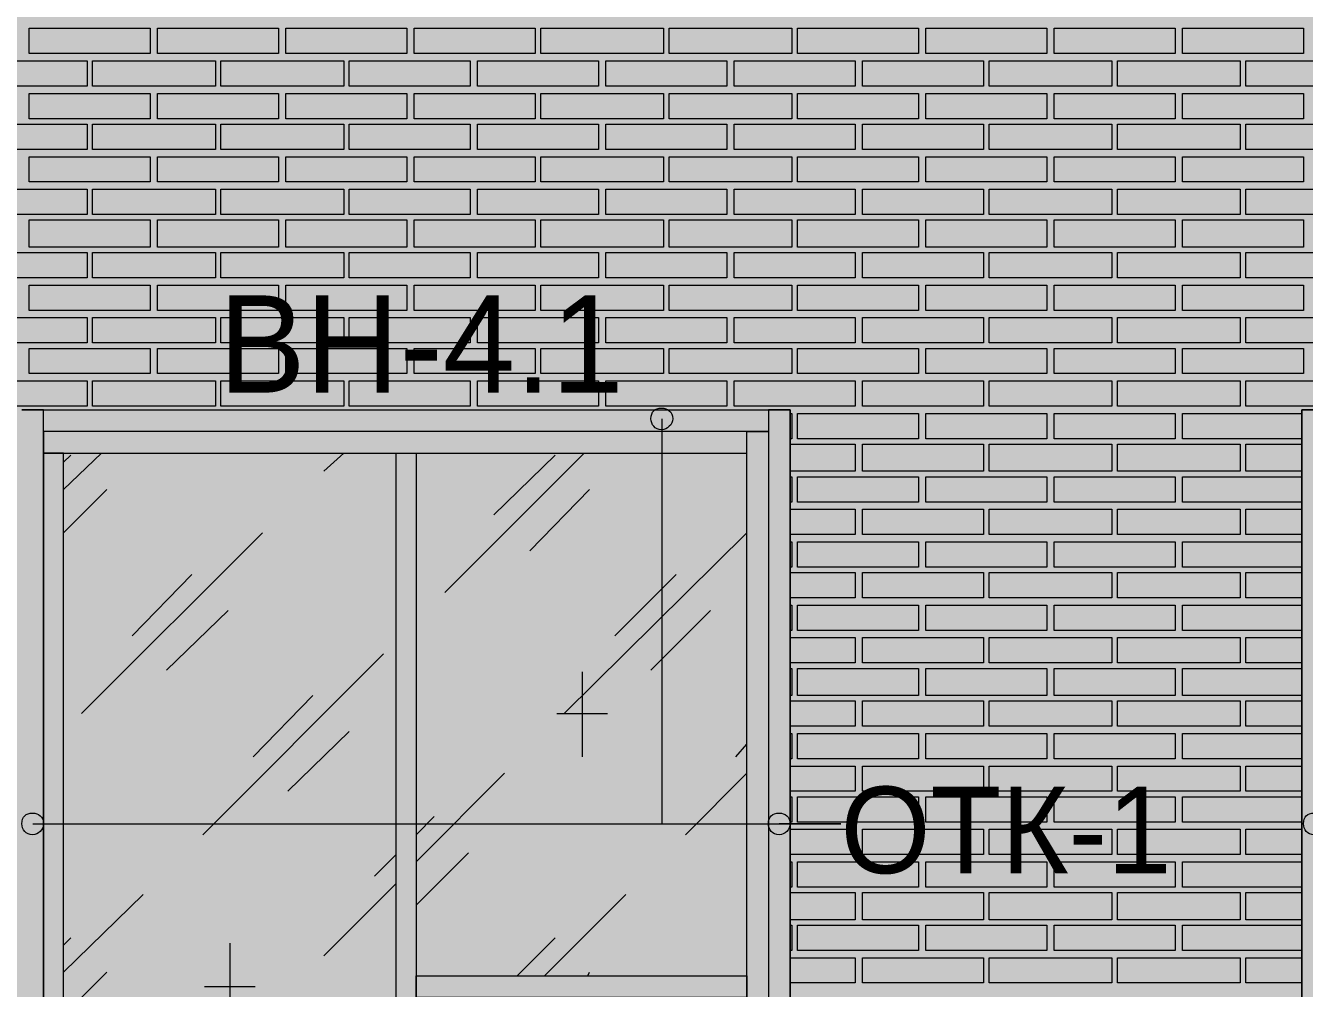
# Model space of a CAD drawing. Header units: millimetres. Extents: x -28928 to 100580, y -22867 to 36490.
# Drawn here: x -1178 to 1815, y 22436 to 24689 of the extents above; entities that cross this region are included whole.
import ezdxf

# ---------------------------------------------------------------- set-up
doc = ezdxf.new("R2010")
doc.units = ezdxf.units.MM
doc.layers.add('PDF _Геометрия', color=7, linetype='Continuous', true_color=0x8f8e8d)
doc.layers.add('PDF _Сплошная заливка', color=7, linetype='Continuous', true_color=0xffffff)
doc.layers.add('PDF _Текст', color=7, linetype='Continuous')

msp = doc.modelspace()

# ---------------------------------------------------------------- hatches: boundary and pattern name
at = {"layer": 'PDF _Сплошная заливка', "true_color": 0xdcd6cf, "transparency": 33554559}
msp.add_hatch(color=254, dxfattribs=at).paths.add_polyline_path([(-18676.63686926917, 16343.3513880535), (-18676.63686926917, 19592.5821572843), (-17276.25225388454, 19592.5821572843), (-17276.25225388454, 16343.3513880535), (19112.59389996202, 16343.3513880535), (19112.59389996202, 30089.12061882288), (-21853.9445615769, 30089.12061882288), (-21853.9445615769, 16343.3513880535), (-21375.86763849998, 16343.3513880535), (-21375.86763849998, 19592.5821572843), (-19277.40610003841, 19592.5821572843), (-19277.40610003841, 16343.3513880535)])

# ---------------------------------------------------------------- linework, layer by layer
at = {"layer": 'PDF _Геометрия', "lineweight": 9}
for points in [[(-886.2522538843659, 24682.19754189974), (-886.2522538843659, 24622.96677266898), (-1169.713792345901, 24622.96677266898), (-1169.713792345901, 24682.19754189974)], [(-585.8676384997416, 24682.19754189974), (-585.8676384997416, 24622.96677266898), (-869.3291769612952, 24622.96677266898), (-869.3291769612952, 24682.19754189974)], [(-285.4830231151354, 24682.19754189974), (-285.4830231151354, 24622.96677266898), (-568.9445615766708, 24622.96677266898), (-568.9445615766708, 24682.19754189974)], [(14.90159226949254, 24682.19754189974), (14.90159226949254, 24622.96677266898), (-268.5599461920428, 24622.96677266898), (-268.5599461920428, 24682.19754189974)], [(315.2862076541169, 24682.19754189974), (315.2862076541169, 24622.96677266898), (27.59389996179743, 24622.96677266898), (27.59389996179743, 24682.19754189974)], [(615.670823038723, 24682.19754189974), (615.670823038723, 24622.96677266898), (327.9785153464254, 24622.96677266898), (327.9785153464254, 24682.19754189974)], [(911.8246691925851, 24682.19754189974), (911.8246691925851, 24622.96677266898), (628.3631307310316, 24622.96677266898), (628.3631307310316, 24682.19754189974)], [(1212.209284577191, 24682.19754189974), (1212.209284577191, 24622.96677266898), (928.7477461156559, 24622.96677266898), (928.7477461156559, 24682.19754189974)], [(1512.593899961816, 24682.19754189974), (1512.593899961816, 24622.96677266898), (1229.13236150028, 24622.96677266898), (1229.13236150028, 24682.19754189974)], [(1812.97851534644, 24682.19754189974), (1812.97851534644, 24622.96677266898), (1529.516976884886, 24622.96677266898), (1529.516976884886, 24682.19754189974)], [(-1034.329176961295, 24546.81292651514), (-1178.175330807444, 24546.81292651514), (-1317.790715422831, 24546.81292651514), (-1317.790715422831, 24606.0436957459), (-1178.175330807444, 24606.0436957459), (-1034.329176961295, 24606.0436957459)], [(-733.9445615766708, 24546.81292651514), (-877.7907154228196, 24546.81292651514), (-1021.636869268987, 24546.81292651514), (-1021.636869268987, 24606.0436957459), (-877.7907154228196, 24606.0436957459), (-733.9445615766708, 24606.0436957459)], [(-433.5599461920465, 24546.81292651514), (-577.4061000382135, 24546.81292651514), (-721.2522538843623, 24546.81292651514), (-721.2522538843623, 24606.0436957459), (-577.4061000382135, 24606.0436957459), (-433.5599461920465, 24606.0436957459)], [(-137.4061000382026, 24546.81292651514), (-277.0214846535891, 24546.81292651514), (-420.867638499738, 24546.81292651514), (-420.867638499738, 24606.0436957459), (-277.0214846535891, 24606.0436957459), (-137.4061000382026, 24606.0436957459)], [(162.9785153464218, 24546.81292651514), (23.3631307310352, 24546.81292651514), (-120.4830231151318, 24546.81292651514), (-120.4830231151318, 24606.0436957459), (23.3631307310352, 24606.0436957459), (162.9785153464218, 24606.0436957459)], [(463.3631307310279, 24546.81292651514), (323.7477461156413, 24546.81292651514), (179.9015922694925, 24546.81292651514), (179.9015922694925, 24606.0436957459), (323.7477461156413, 24606.0436957459), (463.3631307310279, 24606.0436957459)], [(763.7477461156523, 24546.81292651514), (619.9015922695035, 24546.81292651514), (480.2862076541169, 24546.81292651514), (480.2862076541169, 24606.0436957459), (619.9015922695035, 24606.0436957459), (763.7477461156523, 24606.0436957459)], [(1064.13236150028, 24546.81292651514), (920.2862076541096, 24546.81292651514), (780.670823038723, 24546.81292651514), (780.670823038723, 24606.0436957459), (920.2862076541096, 24606.0436957459), (1064.13236150028, 24606.0436957459)], [(1364.516976884886, 24546.81292651514), (1220.670823038734, 24546.81292651514), (1076.824669192585, 24546.81292651514), (1076.824669192585, 24606.0436957459), (1220.670823038734, 24606.0436957459), (1364.516976884886, 24606.0436957459)], [(1664.901592269511, 24546.81292651514), (1521.055438423362, 24546.81292651514), (1377.209284577191, 24546.81292651514), (1377.209284577191, 24606.0436957459), (1521.055438423362, 24606.0436957459), (1664.901592269511, 24606.0436957459)], [(1961.055438423355, 24546.81292651514), (1821.440053807968, 24546.81292651514), (1677.593899961819, 24546.81292651514), (1677.593899961819, 24606.0436957459), (1821.440053807968, 24606.0436957459), (1961.055438423355, 24606.0436957459)], [(-886.2522538843659, 24529.88984959205), (-886.2522538843659, 24470.65908036129), (-1169.713792345901, 24470.65908036129), (-1169.713792345901, 24529.88984959205)], [(-585.8676384997416, 24529.88984959205), (-585.8676384997416, 24470.65908036129), (-869.3291769612952, 24470.65908036129), (-869.3291769612952, 24529.88984959205)], [(-285.4830231151354, 24529.88984959205), (-285.4830231151354, 24470.65908036129), (-568.9445615766708, 24470.65908036129), (-568.9445615766708, 24529.88984959205)], [(14.90159226949254, 24529.88984959205), (14.90159226949254, 24470.65908036129), (-268.5599461920428, 24470.65908036129), (-268.5599461920428, 24529.88984959205)], [(315.2862076541169, 24529.88984959205), (315.2862076541169, 24470.65908036129), (27.59389996179743, 24470.65908036129), (27.59389996179743, 24529.88984959205)], [(615.670823038723, 24529.88984959205), (615.670823038723, 24470.65908036129), (327.9785153464254, 24470.65908036129), (327.9785153464254, 24529.88984959205)], [(911.8246691925851, 24529.88984959205), (911.8246691925851, 24470.65908036129), (628.3631307310316, 24470.65908036129), (628.3631307310316, 24529.88984959205)], [(1212.209284577191, 24529.88984959205), (1212.209284577191, 24470.65908036129), (928.7477461156559, 24470.65908036129), (928.7477461156559, 24529.88984959205)], [(1512.593899961816, 24529.88984959205), (1512.593899961816, 24470.65908036129), (1229.13236150028, 24470.65908036129), (1229.13236150028, 24529.88984959205)], [(1812.97851534644, 24529.88984959205), (1812.97851534644, 24470.65908036129), (1529.516976884886, 24470.65908036129), (1529.516976884886, 24529.88984959205)], [(-1034.329176961295, 24398.73600343821), (-1178.175330807444, 24398.73600343821), (-1317.790715422831, 24398.73600343821), (-1317.790715422831, 24457.96677266898), (-1178.175330807444, 24457.96677266898), (-1034.329176961295, 24457.96677266898)], [(-733.9445615766708, 24398.73600343821), (-877.7907154228196, 24398.73600343821), (-1021.636869268987, 24398.73600343821), (-1021.636869268987, 24457.96677266898), (-877.7907154228196, 24457.96677266898), (-733.9445615766708, 24457.96677266898)], [(-433.5599461920465, 24398.73600343821), (-577.4061000382135, 24398.73600343821), (-721.2522538843623, 24398.73600343821), (-721.2522538843623, 24457.96677266898), (-577.4061000382135, 24457.96677266898), (-433.5599461920465, 24457.96677266898)], [(-137.4061000382026, 24398.73600343821), (-277.0214846535891, 24398.73600343821), (-420.867638499738, 24398.73600343821), (-420.867638499738, 24457.96677266898), (-277.0214846535891, 24457.96677266898), (-137.4061000382026, 24457.96677266898)], [(162.9785153464218, 24398.73600343821), (23.3631307310352, 24398.73600343821), (-120.4830231151318, 24398.73600343821), (-120.4830231151318, 24457.96677266898), (23.3631307310352, 24457.96677266898), (162.9785153464218, 24457.96677266898)], [(463.3631307310279, 24398.73600343821), (323.7477461156413, 24398.73600343821), (179.9015922694925, 24398.73600343821), (179.9015922694925, 24457.96677266898), (323.7477461156413, 24457.96677266898), (463.3631307310279, 24457.96677266898)], [(763.7477461156523, 24398.73600343821), (619.9015922695035, 24398.73600343821), (480.2862076541169, 24398.73600343821), (480.2862076541169, 24457.96677266898), (619.9015922695035, 24457.96677266898), (763.7477461156523, 24457.96677266898)], [(1064.13236150028, 24398.73600343821), (920.2862076541096, 24398.73600343821), (780.670823038723, 24398.73600343821), (780.670823038723, 24457.96677266898), (920.2862076541096, 24457.96677266898), (1064.13236150028, 24457.96677266898)], [(1364.516976884886, 24398.73600343821), (1220.670823038734, 24398.73600343821), (1076.824669192585, 24398.73600343821), (1076.824669192585, 24457.96677266898), (1220.670823038734, 24457.96677266898), (1364.516976884886, 24457.96677266898)], [(1664.901592269511, 24398.73600343821), (1521.055438423362, 24398.73600343821), (1377.209284577191, 24398.73600343821), (1377.209284577191, 24457.96677266898), (1521.055438423362, 24457.96677266898), (1664.901592269511, 24457.96677266898)], [(1961.055438423355, 24398.73600343821), (1821.440053807968, 24398.73600343821), (1677.593899961819, 24398.73600343821), (1677.593899961819, 24457.96677266898), (1821.440053807968, 24457.96677266898), (1961.055438423355, 24457.96677266898)], [(-886.2522538843659, 24381.81292651513), (-886.2522538843659, 24322.58215728436), (-1169.713792345901, 24322.58215728436), (-1169.713792345901, 24381.81292651513)], [(-585.8676384997416, 24381.81292651513), (-585.8676384997416, 24322.58215728436), (-869.3291769612952, 24322.58215728436), (-869.3291769612952, 24381.81292651513)], [(-285.4830231151354, 24381.81292651513), (-285.4830231151354, 24322.58215728436), (-568.9445615766708, 24322.58215728436), (-568.9445615766708, 24381.81292651513)], [(14.90159226949254, 24381.81292651513), (14.90159226949254, 24322.58215728436), (-268.5599461920428, 24322.58215728436), (-268.5599461920428, 24381.81292651513)], [(315.2862076541169, 24381.81292651513), (315.2862076541169, 24322.58215728436), (27.59389996179743, 24322.58215728436), (27.59389996179743, 24381.81292651513)], [(615.670823038723, 24381.81292651513), (615.670823038723, 24322.58215728436), (327.9785153464254, 24322.58215728436), (327.9785153464254, 24381.81292651513)], [(911.8246691925851, 24381.81292651513), (911.8246691925851, 24322.58215728436), (628.3631307310316, 24322.58215728436), (628.3631307310316, 24381.81292651513)], [(1212.209284577191, 24381.81292651513), (1212.209284577191, 24322.58215728436), (928.7477461156559, 24322.58215728436), (928.7477461156559, 24381.81292651513)], [(1512.593899961816, 24381.81292651513), (1512.593899961816, 24322.58215728436), (1229.13236150028, 24322.58215728436), (1229.13236150028, 24381.81292651513)], [(1812.97851534644, 24381.81292651513), (1812.97851534644, 24322.58215728436), (1529.516976884886, 24322.58215728436), (1529.516976884886, 24381.81292651513)], [(-1034.329176961295, 24246.42831113052), (-1178.175330807444, 24246.42831113052), (-1317.790715422831, 24246.42831113052), (-1317.790715422831, 24305.65908036129), (-1178.175330807444, 24305.65908036129), (-1034.329176961295, 24305.65908036129)], [(-733.9445615766708, 24246.42831113052), (-877.7907154228196, 24246.42831113052), (-1021.636869268987, 24246.42831113052), (-1021.636869268987, 24305.65908036129), (-877.7907154228196, 24305.65908036129), (-733.9445615766708, 24305.65908036129)], [(-433.5599461920465, 24246.42831113052), (-577.4061000382135, 24246.42831113052), (-721.2522538843623, 24246.42831113052), (-721.2522538843623, 24305.65908036129), (-577.4061000382135, 24305.65908036129), (-433.5599461920465, 24305.65908036129)], [(-137.4061000382026, 24246.42831113052), (-277.0214846535891, 24246.42831113052), (-420.867638499738, 24246.42831113052), (-420.867638499738, 24305.65908036129), (-277.0214846535891, 24305.65908036129), (-137.4061000382026, 24305.65908036129)], [(162.9785153464218, 24246.42831113052), (23.3631307310352, 24246.42831113052), (-120.4830231151318, 24246.42831113052), (-120.4830231151318, 24305.65908036129), (23.3631307310352, 24305.65908036129), (162.9785153464218, 24305.65908036129)], [(463.3631307310279, 24246.42831113052), (323.7477461156413, 24246.42831113052), (179.9015922694925, 24246.42831113052), (179.9015922694925, 24305.65908036129), (323.7477461156413, 24305.65908036129), (463.3631307310279, 24305.65908036129)], [(763.7477461156523, 24246.42831113052), (619.9015922695035, 24246.42831113052), (480.2862076541169, 24246.42831113052), (480.2862076541169, 24305.65908036129), (619.9015922695035, 24305.65908036129), (763.7477461156523, 24305.65908036129)], [(1064.13236150028, 24246.42831113052), (920.2862076541096, 24246.42831113052), (780.670823038723, 24246.42831113052), (780.670823038723, 24305.65908036129), (920.2862076541096, 24305.65908036129), (1064.13236150028, 24305.65908036129)], [(1364.516976884886, 24246.42831113052), (1220.670823038734, 24246.42831113052), (1076.824669192585, 24246.42831113052), (1076.824669192585, 24305.65908036129), (1220.670823038734, 24305.65908036129), (1364.516976884886, 24305.65908036129)], [(1664.901592269511, 24246.42831113052), (1521.055438423362, 24246.42831113052), (1377.209284577191, 24246.42831113052), (1377.209284577191, 24305.65908036129), (1521.055438423362, 24305.65908036129), (1664.901592269511, 24305.65908036129)], [(1961.055438423355, 24246.42831113052), (1821.440053807968, 24246.42831113052), (1677.593899961819, 24246.42831113052), (1677.593899961819, 24305.65908036129), (1821.440053807968, 24305.65908036129), (1961.055438423355, 24305.65908036129)], [(-886.2522538843659, 24233.7360034382), (-886.2522538843659, 24170.27446497666), (-1169.713792345901, 24170.27446497666), (-1169.713792345901, 24233.7360034382)], [(-585.8676384997416, 24233.7360034382), (-585.8676384997416, 24170.27446497666), (-869.3291769612952, 24170.27446497666), (-869.3291769612952, 24233.7360034382)], [(-285.4830231151354, 24233.7360034382), (-285.4830231151354, 24170.27446497666), (-568.9445615766708, 24170.27446497666), (-568.9445615766708, 24233.7360034382)], [(14.90159226949254, 24233.7360034382), (14.90159226949254, 24170.27446497666), (-268.5599461920428, 24170.27446497666), (-268.5599461920428, 24233.7360034382)], [(315.2862076541169, 24233.7360034382), (315.2862076541169, 24170.27446497666), (27.59389996179743, 24170.27446497666), (27.59389996179743, 24233.7360034382)], [(615.670823038723, 24233.7360034382), (615.670823038723, 24170.27446497666), (327.9785153464254, 24170.27446497666), (327.9785153464254, 24233.7360034382)], [(911.8246691925851, 24233.7360034382), (911.8246691925851, 24170.27446497666), (628.3631307310316, 24170.27446497666), (628.3631307310316, 24233.7360034382)], [(1212.209284577191, 24233.7360034382), (1212.209284577191, 24170.27446497666), (928.7477461156559, 24170.27446497666), (928.7477461156559, 24233.7360034382)], [(1512.593899961816, 24233.7360034382), (1512.593899961816, 24170.27446497666), (1229.13236150028, 24170.27446497666), (1229.13236150028, 24233.7360034382)], [(1812.97851534644, 24233.7360034382), (1812.97851534644, 24170.27446497666), (1529.516976884886, 24170.27446497666), (1529.516976884886, 24233.7360034382)], [(-1034.329176961295, 24098.35138805358), (-1178.175330807444, 24098.35138805358), (-1317.790715422831, 24098.35138805358), (-1317.790715422831, 24157.58215728436), (-1178.175330807444, 24157.58215728436), (-1034.329176961295, 24157.58215728436)], [(-733.9445615766708, 24098.35138805358), (-877.7907154228196, 24098.35138805358), (-1021.636869268987, 24098.35138805358), (-1021.636869268987, 24157.58215728436), (-877.7907154228196, 24157.58215728436), (-733.9445615766708, 24157.58215728436)], [(-433.5599461920465, 24098.35138805358), (-577.4061000382135, 24098.35138805358), (-721.2522538843623, 24098.35138805358), (-721.2522538843623, 24157.58215728436), (-577.4061000382135, 24157.58215728436), (-433.5599461920465, 24157.58215728436)], [(-137.4061000382026, 24098.35138805358), (-277.0214846535891, 24098.35138805358), (-420.867638499738, 24098.35138805358), (-420.867638499738, 24157.58215728436), (-277.0214846535891, 24157.58215728436), (-137.4061000382026, 24157.58215728436)], [(162.9785153464218, 24098.35138805358), (23.3631307310352, 24098.35138805358), (-120.4830231151318, 24098.35138805358), (-120.4830231151318, 24157.58215728436), (23.3631307310352, 24157.58215728436), (162.9785153464218, 24157.58215728436)], [(463.3631307310279, 24098.35138805358), (323.7477461156413, 24098.35138805358), (179.9015922694925, 24098.35138805358), (179.9015922694925, 24157.58215728436), (323.7477461156413, 24157.58215728436), (463.3631307310279, 24157.58215728436)], [(763.7477461156523, 24098.35138805358), (619.9015922695035, 24098.35138805358), (480.2862076541169, 24098.35138805358), (480.2862076541169, 24157.58215728436), (619.9015922695035, 24157.58215728436), (763.7477461156523, 24157.58215728436)], [(1064.13236150028, 24098.35138805358), (920.2862076541096, 24098.35138805358), (780.670823038723, 24098.35138805358), (780.670823038723, 24157.58215728436), (920.2862076541096, 24157.58215728436), (1064.13236150028, 24157.58215728436)], [(1364.516976884886, 24098.35138805358), (1220.670823038734, 24098.35138805358), (1076.824669192585, 24098.35138805358), (1076.824669192585, 24157.58215728436), (1220.670823038734, 24157.58215728436), (1364.516976884886, 24157.58215728436)], [(1664.901592269511, 24098.35138805358), (1521.055438423362, 24098.35138805358), (1377.209284577191, 24098.35138805358), (1377.209284577191, 24157.58215728436), (1521.055438423362, 24157.58215728436), (1664.901592269511, 24157.58215728436)], [(1961.055438423355, 24098.35138805358), (1821.440053807968, 24098.35138805358), (1677.593899961819, 24098.35138805358), (1677.593899961819, 24157.58215728436), (1821.440053807968, 24157.58215728436), (1961.055438423355, 24157.58215728436)], [(-886.2522538843659, 24081.42831113051), (-886.2522538843659, 24022.19754189974), (-1169.713792345901, 24022.19754189974), (-1169.713792345901, 24081.42831113051)], [(-585.8676384997416, 24081.42831113051), (-585.8676384997416, 24022.19754189974), (-869.3291769612952, 24022.19754189974), (-869.3291769612952, 24081.42831113051)], [(-285.4830231151354, 24081.42831113051), (-285.4830231151354, 24022.19754189974), (-568.9445615766708, 24022.19754189974), (-568.9445615766708, 24081.42831113051)], [(14.90159226949254, 24081.42831113051), (14.90159226949254, 24022.19754189974), (-268.5599461920428, 24022.19754189974), (-268.5599461920428, 24081.42831113051)], [(315.2862076541169, 24081.42831113051), (315.2862076541169, 24022.19754189974), (27.59389996179743, 24022.19754189974), (27.59389996179743, 24081.42831113051)], [(615.670823038723, 24081.42831113051), (615.670823038723, 24022.19754189974), (327.9785153464254, 24022.19754189974), (327.9785153464254, 24081.42831113051)], [(911.8246691925851, 24081.42831113051), (911.8246691925851, 24022.19754189974), (628.3631307310316, 24022.19754189974), (628.3631307310316, 24081.42831113051)], [(1212.209284577191, 24081.42831113051), (1212.209284577191, 24022.19754189974), (928.7477461156559, 24022.19754189974), (928.7477461156559, 24081.42831113051)], [(1512.593899961816, 24081.42831113051), (1512.593899961816, 24022.19754189974), (1229.13236150028, 24022.19754189974), (1229.13236150028, 24081.42831113051)], [(1812.97851534644, 24081.42831113051), (1812.97851534644, 24022.19754189974), (1529.516976884886, 24022.19754189974), (1529.516976884886, 24081.42831113051)], [(-1034.329176961295, 23946.04369574589), (-1178.175330807444, 23946.04369574589), (-1317.790715422831, 23946.04369574589), (-1317.790715422831, 24005.27446497666), (-1178.175330807444, 24005.27446497666), (-1034.329176961295, 24005.27446497666)], [(-733.9445615766708, 23946.04369574589), (-877.7907154228196, 23946.04369574589), (-1021.636869268987, 23946.04369574589), (-1021.636869268987, 24005.27446497666), (-877.7907154228196, 24005.27446497666), (-733.9445615766708, 24005.27446497666)], [(-433.5599461920465, 23946.04369574589), (-577.4061000382135, 23946.04369574589), (-721.2522538843623, 23946.04369574589), (-721.2522538843623, 24005.27446497666), (-577.4061000382135, 24005.27446497666), (-433.5599461920465, 24005.27446497666)], [(-137.4061000382026, 23946.04369574589), (-277.0214846535891, 23946.04369574589), (-420.867638499738, 23946.04369574589), (-420.867638499738, 24005.27446497666), (-277.0214846535891, 24005.27446497666), (-137.4061000382026, 24005.27446497666)], [(162.9785153464218, 23946.04369574589), (23.3631307310352, 23946.04369574589), (-120.4830231151318, 23946.04369574589), (-120.4830231151318, 24005.27446497666), (23.3631307310352, 24005.27446497666), (162.9785153464218, 24005.27446497666)], [(463.3631307310279, 23946.04369574589), (323.7477461156413, 23946.04369574589), (179.9015922694925, 23946.04369574589), (179.9015922694925, 24005.27446497666), (323.7477461156413, 24005.27446497666), (463.3631307310279, 24005.27446497666)], [(763.7477461156523, 23946.04369574589), (619.9015922695035, 23946.04369574589), (480.2862076541169, 23946.04369574589), (480.2862076541169, 24005.27446497666), (619.9015922695035, 24005.27446497666), (763.7477461156523, 24005.27446497666)], [(1064.13236150028, 23946.04369574589), (920.2862076541096, 23946.04369574589), (780.670823038723, 23946.04369574589), (780.670823038723, 24005.27446497666), (920.2862076541096, 24005.27446497666), (1064.13236150028, 24005.27446497666)], [(1364.516976884886, 23946.04369574589), (1220.670823038734, 23946.04369574589), (1076.824669192585, 23946.04369574589), (1076.824669192585, 24005.27446497666), (1220.670823038734, 24005.27446497666), (1364.516976884886, 24005.27446497666)], [(1664.901592269511, 23946.04369574589), (1521.055438423362, 23946.04369574589), (1377.209284577191, 23946.04369574589), (1377.209284577191, 24005.27446497666), (1521.055438423362, 24005.27446497666), (1664.901592269511, 24005.27446497666)], [(1961.055438423355, 23946.04369574589), (1821.440053807968, 23946.04369574589), (1677.593899961819, 23946.04369574589), (1677.593899961819, 24005.27446497666), (1821.440053807968, 24005.27446497666), (1961.055438423355, 24005.27446497666)], [(-886.2522538843659, 23933.35138805358), (-886.2522538843659, 23874.12061882282), (-1169.713792345901, 23874.12061882282), (-1169.713792345901, 23933.35138805358)], [(-585.8676384997416, 23933.35138805358), (-585.8676384997416, 23874.12061882282), (-869.3291769612952, 23874.12061882282), (-869.3291769612952, 23933.35138805358)], [(-285.4830231151354, 23933.35138805358), (-285.4830231151354, 23874.12061882282), (-568.9445615766708, 23874.12061882282), (-568.9445615766708, 23933.35138805358)], [(14.90159226949254, 23933.35138805358), (14.90159226949254, 23874.12061882282), (-268.5599461920428, 23874.12061882282), (-268.5599461920428, 23933.35138805358)], [(315.2862076541169, 23933.35138805358), (315.2862076541169, 23874.12061882282), (27.59389996179743, 23874.12061882282), (27.59389996179743, 23933.35138805358)], [(615.670823038723, 23933.35138805358), (615.670823038723, 23874.12061882282), (327.9785153464254, 23874.12061882282), (327.9785153464254, 23933.35138805358)], [(911.8246691925851, 23933.35138805358), (911.8246691925851, 23874.12061882282), (628.3631307310316, 23874.12061882282), (628.3631307310316, 23933.35138805358)], [(1212.209284577191, 23933.35138805358), (1212.209284577191, 23874.12061882282), (928.7477461156559, 23874.12061882282), (928.7477461156559, 23933.35138805358)], [(1512.593899961816, 23933.35138805358), (1512.593899961816, 23874.12061882282), (1229.13236150028, 23874.12061882282), (1229.13236150028, 23933.35138805358)], [(1812.97851534644, 23933.35138805358), (1812.97851534644, 23874.12061882282), (1529.516976884886, 23874.12061882282), (1529.516976884886, 23933.35138805358)], [(-1034.329176961295, 23797.96677266898), (-1178.175330807444, 23797.96677266898), (-1317.790715422831, 23797.96677266898), (-1317.790715422831, 23857.19754189974), (-1178.175330807444, 23857.19754189974), (-1034.329176961295, 23857.19754189974)], [(-733.9445615766708, 23797.96677266898), (-877.7907154228196, 23797.96677266898), (-1021.636869268987, 23797.96677266898), (-1021.636869268987, 23857.19754189974), (-877.7907154228196, 23857.19754189974), (-733.9445615766708, 23857.19754189974)], [(-433.5599461920465, 23797.96677266898), (-577.4061000382135, 23797.96677266898), (-721.2522538843623, 23797.96677266898), (-721.2522538843623, 23857.19754189974), (-577.4061000382135, 23857.19754189974), (-433.5599461920465, 23857.19754189974)], [(-137.4061000382026, 23797.96677266898), (-277.0214846535891, 23797.96677266898), (-420.867638499738, 23797.96677266898), (-420.867638499738, 23857.19754189974), (-277.0214846535891, 23857.19754189974), (-137.4061000382026, 23857.19754189974)], [(162.9785153464218, 23797.96677266898), (23.3631307310352, 23797.96677266898), (-120.4830231151318, 23797.96677266898), (-120.4830231151318, 23857.19754189974), (23.3631307310352, 23857.19754189974), (162.9785153464218, 23857.19754189974)], [(463.3631307310279, 23797.96677266898), (323.7477461156413, 23797.96677266898), (179.9015922694925, 23797.96677266898), (179.9015922694925, 23857.19754189974), (323.7477461156413, 23857.19754189974), (463.3631307310279, 23857.19754189974)], [(763.7477461156523, 23797.96677266898), (619.9015922695035, 23797.96677266898), (480.2862076541169, 23797.96677266898), (480.2862076541169, 23857.19754189974), (619.9015922695035, 23857.19754189974), (763.7477461156523, 23857.19754189974)], [(1064.13236150028, 23797.96677266898), (920.2862076541096, 23797.96677266898), (780.670823038723, 23797.96677266898), (780.670823038723, 23857.19754189974), (920.2862076541096, 23857.19754189974), (1064.13236150028, 23857.19754189974)], [(1364.516976884886, 23797.96677266898), (1220.670823038734, 23797.96677266898), (1076.824669192585, 23797.96677266898), (1076.824669192585, 23857.19754189974), (1220.670823038734, 23857.19754189974), (1364.516976884886, 23857.19754189974)], [(1664.901592269511, 23797.96677266898), (1521.055438423362, 23797.96677266898), (1377.209284577191, 23797.96677266898), (1377.209284577191, 23857.19754189974), (1521.055438423362, 23857.19754189974), (1664.901592269511, 23857.19754189974)], [(1961.055438423355, 23797.96677266898), (1821.440053807968, 23797.96677266898), (1677.593899961819, 23797.96677266898), (1677.593899961819, 23857.19754189974), (1821.440053807968, 23857.19754189974), (1961.055438423355, 23857.19754189974)], [(911.8246691925851, 23781.04369574588), (911.8246691925851, 23721.81292651513), (628.3631307310316, 23721.81292651513), (628.3631307310316, 23781.04369574588)], [(1212.209284577191, 23781.04369574588), (1212.209284577191, 23721.81292651513), (928.7477461156559, 23721.81292651513), (928.7477461156559, 23781.04369574588)], [(1512.593899961816, 23781.04369574588), (1512.593899961816, 23721.81292651513), (1229.13236150028, 23721.81292651513), (1229.13236150028, 23781.04369574588)], [(1064.13236150028, 23645.65908036128), (920.2862076541096, 23645.65908036128), (780.670823038723, 23645.65908036128), (780.670823038723, 23709.12061882282), (920.2862076541096, 23709.12061882282), (1064.13236150028, 23709.12061882282)], [(1364.516976884886, 23645.65908036128), (1220.670823038734, 23645.65908036128), (1076.824669192585, 23645.65908036128), (1076.824669192585, 23709.12061882282), (1220.670823038734, 23709.12061882282), (1364.516976884886, 23709.12061882282)], [(1664.901592269511, 23645.65908036128), (1521.055438423362, 23645.65908036128), (1377.209284577191, 23645.65908036128), (1377.209284577191, 23709.12061882282), (1521.055438423362, 23709.12061882282), (1664.901592269511, 23709.12061882282)], [(911.8246691925851, 23632.96677266898), (911.8246691925851, 23573.7360034382), (628.3631307310316, 23573.7360034382), (628.3631307310316, 23632.96677266898)], [(1212.209284577191, 23632.96677266898), (1212.209284577191, 23573.7360034382), (928.7477461156559, 23573.7360034382), (928.7477461156559, 23632.96677266898)], [(1512.593899961816, 23632.96677266898), (1512.593899961816, 23573.7360034382), (1229.13236150028, 23573.7360034382), (1229.13236150028, 23632.96677266898)], [(1064.13236150028, 23497.58215728435), (920.2862076541096, 23497.58215728435), (780.670823038723, 23497.58215728435), (780.670823038723, 23556.81292651513), (920.2862076541096, 23556.81292651513), (1064.13236150028, 23556.81292651513)], [(1364.516976884886, 23497.58215728435), (1220.670823038734, 23497.58215728435), (1076.824669192585, 23497.58215728435), (1076.824669192585, 23556.81292651513), (1220.670823038734, 23556.81292651513), (1364.516976884886, 23556.81292651513)], [(1664.901592269511, 23497.58215728435), (1521.055438423362, 23497.58215728435), (1377.209284577191, 23497.58215728435), (1377.209284577191, 23556.81292651513), (1521.055438423362, 23556.81292651513), (1664.901592269511, 23556.81292651513)], [(911.8246691925851, 23480.65908036128), (911.8246691925851, 23421.4283111305), (628.3631307310316, 23421.4283111305), (628.3631307310316, 23480.65908036128)], [(1212.209284577191, 23480.65908036128), (1212.209284577191, 23421.4283111305), (928.7477461156559, 23421.4283111305), (928.7477461156559, 23480.65908036128)], [(1512.593899961816, 23480.65908036128), (1512.593899961816, 23421.4283111305), (1229.13236150028, 23421.4283111305), (1229.13236150028, 23480.65908036128)], [(1064.13236150028, 23349.50523420742), (920.2862076541096, 23349.50523420742), (780.670823038723, 23349.50523420742), (780.670823038723, 23408.7360034382), (920.2862076541096, 23408.7360034382), (1064.13236150028, 23408.7360034382)], [(1364.516976884886, 23349.50523420742), (1220.670823038734, 23349.50523420742), (1076.824669192585, 23349.50523420742), (1076.824669192585, 23408.7360034382), (1220.670823038734, 23408.7360034382), (1364.516976884886, 23408.7360034382)], [(1664.901592269511, 23349.50523420742), (1521.055438423362, 23349.50523420742), (1377.209284577191, 23349.50523420742), (1377.209284577191, 23408.7360034382), (1521.055438423362, 23408.7360034382), (1664.901592269511, 23408.7360034382)], [(911.8246691925851, 23332.58215728435), (911.8246691925851, 23273.35138805357), (628.3631307310316, 23273.35138805357), (628.3631307310316, 23332.58215728435)], [(1212.209284577191, 23332.58215728435), (1212.209284577191, 23273.35138805357), (928.7477461156559, 23273.35138805357), (928.7477461156559, 23332.58215728435)], [(1512.593899961816, 23332.58215728435), (1512.593899961816, 23273.35138805357), (1229.13236150028, 23273.35138805357), (1229.13236150028, 23332.58215728435)], [(1064.13236150028, 23197.19754189973), (920.2862076541096, 23197.19754189973), (780.670823038723, 23197.19754189973), (780.670823038723, 23256.4283111305), (920.2862076541096, 23256.4283111305), (1064.13236150028, 23256.4283111305)], [(1364.516976884886, 23197.19754189973), (1220.670823038734, 23197.19754189973), (1076.824669192585, 23197.19754189973), (1076.824669192585, 23256.4283111305), (1220.670823038734, 23256.4283111305), (1364.516976884886, 23256.4283111305)], [(1664.901592269511, 23197.19754189973), (1521.055438423362, 23197.19754189973), (1377.209284577191, 23197.19754189973), (1377.209284577191, 23256.4283111305), (1521.055438423362, 23256.4283111305), (1664.901592269511, 23256.4283111305)], [(911.8246691925851, 23184.50523420742), (911.8246691925851, 23121.04369574588), (628.3631307310316, 23121.04369574588), (628.3631307310316, 23184.50523420742)], [(1212.209284577191, 23184.50523420742), (1212.209284577191, 23121.04369574588), (928.7477461156559, 23121.04369574588), (928.7477461156559, 23184.50523420742)], [(1512.593899961816, 23184.50523420742), (1512.593899961816, 23121.04369574588), (1229.13236150028, 23121.04369574588), (1229.13236150028, 23184.50523420742)], [(1064.13236150028, 23049.12061882281), (920.2862076541096, 23049.12061882281), (780.670823038723, 23049.12061882281), (780.670823038723, 23108.35138805357), (920.2862076541096, 23108.35138805357), (1064.13236150028, 23108.35138805357)], [(1364.516976884886, 23049.12061882281), (1220.670823038734, 23049.12061882281), (1076.824669192585, 23049.12061882281), (1076.824669192585, 23108.35138805357), (1220.670823038734, 23108.35138805357), (1364.516976884886, 23108.35138805357)], [(1664.901592269511, 23049.12061882281), (1521.055438423362, 23049.12061882281), (1377.209284577191, 23049.12061882281), (1377.209284577191, 23108.35138805357), (1521.055438423362, 23108.35138805357), (1664.901592269511, 23108.35138805357)], [(911.8246691925851, 23032.19754189972), (911.8246691925851, 22972.96677266897), (628.3631307310316, 22972.96677266897), (628.3631307310316, 23032.19754189972)], [(1212.209284577191, 23032.19754189972), (1212.209284577191, 22972.96677266897), (928.7477461156559, 22972.96677266897), (928.7477461156559, 23032.19754189972)], [(1512.593899961816, 23032.19754189972), (1512.593899961816, 22972.96677266897), (1229.13236150028, 22972.96677266897), (1229.13236150028, 23032.19754189972)], [(1064.13236150028, 22896.81292651512), (920.2862076541096, 22896.81292651512), (780.670823038723, 22896.81292651512), (780.670823038723, 22956.04369574588), (920.2862076541096, 22956.04369574588), (1064.13236150028, 22956.04369574588)], [(1364.516976884886, 22896.81292651512), (1220.670823038734, 22896.81292651512), (1076.824669192585, 22896.81292651512), (1076.824669192585, 22956.04369574588), (1220.670823038734, 22956.04369574588), (1364.516976884886, 22956.04369574588)], [(1664.901592269511, 22896.81292651512), (1521.055438423362, 22896.81292651512), (1377.209284577191, 22896.81292651512), (1377.209284577191, 22956.04369574588), (1521.055438423362, 22956.04369574588), (1664.901592269511, 22956.04369574588)], [(911.8246691925851, 22884.12061882281), (911.8246691925851, 22824.88984959203), (628.3631307310316, 22824.88984959203), (628.3631307310316, 22884.12061882281)], [(1212.209284577191, 22884.12061882281), (1212.209284577191, 22824.88984959203), (928.7477461156559, 22824.88984959203), (928.7477461156559, 22884.12061882281)], [(1512.593899961816, 22884.12061882281), (1512.593899961816, 22824.88984959203), (1229.13236150028, 22824.88984959203), (1229.13236150028, 22884.12061882281)], [(1064.13236150028, 22748.73600343819), (920.2862076541096, 22748.73600343819), (780.670823038723, 22748.73600343819), (780.670823038723, 22807.96677266896), (920.2862076541096, 22807.96677266896), (1064.13236150028, 22807.96677266896)], [(1364.516976884886, 22748.73600343819), (1220.670823038734, 22748.73600343819), (1076.824669192585, 22748.73600343819), (1076.824669192585, 22807.96677266896), (1220.670823038734, 22807.96677266896), (1364.516976884886, 22807.96677266896)], [(1664.901592269511, 22748.73600343819), (1521.055438423362, 22748.73600343819), (1377.209284577191, 22748.73600343819), (1377.209284577191, 22807.96677266896), (1521.055438423362, 22807.96677266896), (1664.901592269511, 22807.96677266896)], [(911.8246691925851, 22731.81292651512), (911.8246691925851, 22672.58215728434), (628.3631307310316, 22672.58215728434), (628.3631307310316, 22731.81292651512)], [(1212.209284577191, 22731.81292651512), (1212.209284577191, 22672.58215728434), (928.7477461156559, 22672.58215728434), (928.7477461156559, 22731.81292651512)], [(1512.593899961816, 22731.81292651512), (1512.593899961816, 22672.58215728434), (1229.13236150028, 22672.58215728434), (1229.13236150028, 22731.81292651512)], [(1064.13236150028, 22596.42831113049), (920.2862076541096, 22596.42831113049), (780.670823038723, 22596.42831113049), (780.670823038723, 22659.88984959203), (920.2862076541096, 22659.88984959203), (1064.13236150028, 22659.88984959203)], [(1364.516976884886, 22596.42831113049), (1220.670823038734, 22596.42831113049), (1076.824669192585, 22596.42831113049), (1076.824669192585, 22659.88984959203), (1220.670823038734, 22659.88984959203), (1364.516976884886, 22659.88984959203)], [(1664.901592269511, 22596.42831113049), (1521.055438423362, 22596.42831113049), (1377.209284577191, 22596.42831113049), (1377.209284577191, 22659.88984959203), (1521.055438423362, 22659.88984959203), (1664.901592269511, 22659.88984959203)], [(911.8246691925851, 22583.73600343819), (911.8246691925851, 22524.50523420741), (628.3631307310316, 22524.50523420741), (628.3631307310316, 22583.73600343819)], [(1212.209284577191, 22583.73600343819), (1212.209284577191, 22524.50523420741), (928.7477461156559, 22524.50523420741), (928.7477461156559, 22583.73600343819)], [(1512.593899961816, 22583.73600343819), (1512.593899961816, 22524.50523420741), (1229.13236150028, 22524.50523420741), (1229.13236150028, 22583.73600343819)], [(1064.13236150028, 22448.35138805356), (920.2862076541096, 22448.35138805356), (780.670823038723, 22448.35138805356), (780.670823038723, 22507.58215728434), (920.2862076541096, 22507.58215728434), (1064.13236150028, 22507.58215728434)], [(1364.516976884886, 22448.35138805356), (1220.670823038734, 22448.35138805356), (1076.824669192585, 22448.35138805356), (1076.824669192585, 22507.58215728434), (1220.670823038734, 22507.58215728434), (1364.516976884886, 22507.58215728434)], [(1664.901592269511, 22448.35138805356), (1521.055438423362, 22448.35138805356), (1377.209284577191, 22448.35138805356), (1377.209284577191, 22507.58215728434), (1521.055438423362, 22507.58215728434), (1664.901592269511, 22507.58215728434)]]:
    msp.add_lwpolyline(points, close=True, dxfattribs=at)
at = {"layer": 'PDF _Геометрия', "color": 7, "lineweight": 9}
for points in [[(-1135.86763849976, 21102.96677266893), (-1135.86763849976, 21166.42831113047), (-1135.86763849976, 22439.88984959204), (-1135.86763849976, 21141.04369574586), (-1089.329176961292, 21141.04369574586), (-1089.329176961292, 22439.88984959204), (-1089.329176961292, 23687.96677266897), (-1135.86763849976, 23687.96677266897), (-1135.86763849976, 22439.88984959204), (-1135.86763849976, 23713.35138805359), (-1135.86763849976, 23789.50523420743), (-1186.63686926899, 23789.50523420743)], [(-1186.63686926899, 23789.50523420743), (611.4400538079608, 23789.50523420743), (611.4400538079608, 21090.27446497663), (611.4400538079608, 21166.42831113047), (611.4400538079608, 22439.88984959204), (611.4400538079608, 23713.35138805359), (611.4400538079608, 23789.50523420743), (560.6708230387267, 23789.50523420743), (560.6708230387267, 23713.35138805359), (560.6708230387267, 22439.88984959204), (560.6708230387267, 21166.42831113047), (560.6708230387267, 21102.96677266893)], [(311.0554384233328, 23768.35138805358), (311.0554384233328, 22820.65908036127), (729.9015922694925, 22820.65908036127), (586.0554384233437, 22820.65908036127)], [(1859.51697688489, 23789.50523420743), (1808.74774611566, 23789.50523420743), (1808.74774611566, 23713.35138805359), (1808.74774611566, 22439.88984959204), (1808.74774611566, 21166.42831113047), (1808.74774611566, 21090.27446497663), (1808.74774611566, 23789.50523420743), (3611.055438423373, 23789.50523420743)], [(509.9015922694962, 21191.81292651509), (-264.3291769612806, 21191.81292651509), (-264.3291769612806, 21141.04369574586), (509.9015922694962, 21141.04369574586), (509.9015922694962, 22439.88984959204), (509.9015922694962, 23713.35138805359), (509.9015922694962, 23738.7360034382), (560.6708230387267, 23738.7360034382), (560.6708230387267, 23713.35138805359), (560.6708230387267, 22439.88984959204), (560.6708230387267, 21141.04369574586), (509.9015922694962, 21141.04369574586), (509.9015922694962, 21191.81292651509), (201.0554384233474, 21432.96677266893)], [(-1089.329176961292, 23603.35138805358), (-1000.483023115135, 23687.96677266897)], [(-1089.329176961292, 23666.81292651512), (-1072.406100038221, 23683.7360034382)], [(-480.0984077305147, 23645.65908036128), (-433.5599461920465, 23687.96677266897)], [(-196.6368692689794, 23362.19754189973), (129.132361500262, 23687.96677266897)], [(-82.40610003820984, 23544.12061882282), (61.44005380796079, 23683.7360034382)], [(-1089.329176961292, 23501.81292651511), (-987.7907154228269, 23603.35138805358)], [(2.209284577184008, 23459.50523420743), (141.8246691925706, 23603.35138805358)], [(-1047.021484653604, 23078.73600343819), (-623.9445615766635, 23501.81292651511)], [(82.5938999617938, 23078.73600343819), (509.9015922694962, 23501.81292651511)], [(-928.5599461920538, 23260.65908036127), (-788.9445615766672, 23404.50523420743)], [(201.0554384233474, 23260.65908036127), (344.9015922694962, 23404.50523420743)], [(-848.1753308074403, 23180.27446497666), (-704.3291769612915, 23319.88984959204)], [(285.6708230387194, 23180.27446497666), (425.286207654106, 23319.88984959204)], [(-763.5599461920501, 22795.27446497666), (-340.4830231151282, 23218.35138805358)], [(124.9015922694998, 23176.04369574589), (124.9015922694998, 22977.19754189973)], [(-645.0984077305147, 22977.19754189973), (-505.4830231151318, 23121.04369574588)], [(65.67082303872303, 23078.73600343819), (184.1323615002548, 23078.73600343819)], [(-564.713792345905, 22896.81292651512), (-420.867638499738, 23036.42831113051)], [(484.5169768848828, 22977.19754189973), (509.9015922694962, 23006.81292651511)], [(-264.3291769612806, 22731.81292651512), (-57.02148465359278, 22939.12061882281)], [(366.0554384233474, 22795.27446497666), (509.9015922694962, 22939.12061882281)], [(-1161.252253884373, 22820.65908036127), (729.9015922694925, 22820.65908036127)], [(-264.3291769612806, 22795.27446497666), (-222.0214846535964, 22837.58215728435)], [(-264.3291769612806, 22630.27446497666), (-141.6368692689648, 22752.96677266895)], [(-361.6368692689794, 22697.96677266895), (-310.8676384997489, 22748.73600343819)], [(-480.0984077305147, 22511.8129265151), (-310.8676384997489, 22681.04369574588)], [(-1089.329176961292, 22473.73600343818), (-903.1753308074367, 22655.65908036127)], [(36.05543842334373, 22465.27446497665), (226.4400538079608, 22655.65908036127)], [(-1089.329176961292, 22537.19754189972), (-1072.406100038221, 22554.12061882281)], [(-700.0984077305111, 22541.4283111305), (-700.0984077305111, 22342.58215728434)], [(-27.40610003819529, 22465.27446497665), (61.44005380796079, 22554.12061882281)], [(-1089.329176961292, 22372.19754189971), (-987.7907154228269, 22473.73600343818)], [(137.5938999618047, 22465.27446497665), (141.8246691925706, 22473.73600343818)], [(-759.3291769612879, 22439.88984959204), (-640.8676384997525, 22439.88984959204)]]:
    msp.add_lwpolyline(points, dxfattribs=at)
for points in [[(-289.7137923458977, 23738.7360034382), (-1135.86763849976, 23738.7360034382), (-1135.86763849976, 23687.96677266897), (-289.7137923458977, 23687.96677266897), (509.9015922694962, 23687.96677266897), (509.9015922694962, 23738.7360034382), (-289.7137923458977, 23738.7360034382), (-1110.483023115143, 23738.7360034382), (-1135.86763849976, 23738.7360034382), (-1135.86763849976, 23789.50523420743), (-1110.483023115143, 23789.50523420743), (-289.7137923458977, 23789.50523420743), (535.2862076541132, 23789.50523420743), (560.6708230387267, 23789.50523420743), (560.6708230387267, 23738.7360034382), (535.2862076541132, 23738.7360034382)], [(-264.3291769612806, 21141.04369574586), (-310.8676384997489, 21141.04369574586), (-1089.329176961292, 21141.04369574586), (-1089.329176961292, 21191.81292651509), (-310.8676384997489, 21191.81292651509), (-310.8676384997489, 21141.04369574586), (-310.8676384997489, 22439.88984959204), (-310.8676384997489, 23687.96677266897), (-264.3291769612806, 23687.96677266897), (-264.3291769612806, 22439.88984959204)], [(509.9015922694962, 22414.50523420742), (-264.3291769612806, 22414.50523420742), (-264.3291769612806, 22465.27446497665), (509.9015922694962, 22465.27446497665)]]:
    msp.add_lwpolyline(points, close=True, dxfattribs=at)
at = {"layer": 'PDF _Геометрия', "lineweight": 9}
for points in [[(611.4400538079608, 23781.04369574588), (615.670823038723, 23781.04369574588), (615.670823038723, 23721.81292651513), (611.4400538079608, 23721.81292651513)], [(1808.74774611566, 23721.81292651513), (1529.516976884886, 23721.81292651513), (1529.516976884886, 23781.04369574588), (1808.74774611566, 23781.04369574588)], [(611.4400538079608, 23709.12061882282), (619.9015922695035, 23709.12061882282), (763.7477461156523, 23709.12061882282), (763.7477461156523, 23645.65908036128), (619.9015922695035, 23645.65908036128), (611.4400538079608, 23645.65908036128)], [(1808.74774611566, 23645.65908036128), (1677.593899961819, 23645.65908036128), (1677.593899961819, 23709.12061882282), (1808.74774611566, 23709.12061882282)], [(611.4400538079608, 23632.96677266898), (615.670823038723, 23632.96677266898), (615.670823038723, 23573.7360034382), (611.4400538079608, 23573.7360034382)], [(1808.74774611566, 23573.7360034382), (1529.516976884886, 23573.7360034382), (1529.516976884886, 23632.96677266898), (1808.74774611566, 23632.96677266898)], [(611.4400538079608, 23556.81292651513), (619.9015922695035, 23556.81292651513), (763.7477461156523, 23556.81292651513), (763.7477461156523, 23497.58215728435), (619.9015922695035, 23497.58215728435), (611.4400538079608, 23497.58215728435)], [(1808.74774611566, 23497.58215728435), (1677.593899961819, 23497.58215728435), (1677.593899961819, 23556.81292651513), (1808.74774611566, 23556.81292651513)], [(611.4400538079608, 23480.65908036128), (615.670823038723, 23480.65908036128), (615.670823038723, 23421.4283111305), (611.4400538079608, 23421.4283111305)], [(1808.74774611566, 23421.4283111305), (1529.516976884886, 23421.4283111305), (1529.516976884886, 23480.65908036128), (1808.74774611566, 23480.65908036128)], [(611.4400538079608, 23408.7360034382), (619.9015922695035, 23408.7360034382), (763.7477461156523, 23408.7360034382), (763.7477461156523, 23349.50523420742), (619.9015922695035, 23349.50523420742), (611.4400538079608, 23349.50523420742)], [(1808.74774611566, 23349.50523420742), (1677.593899961819, 23349.50523420742), (1677.593899961819, 23408.7360034382), (1808.74774611566, 23408.7360034382)], [(611.4400538079608, 23332.58215728435), (615.670823038723, 23332.58215728435), (615.670823038723, 23273.35138805357), (611.4400538079608, 23273.35138805357)], [(1808.74774611566, 23273.35138805357), (1529.516976884886, 23273.35138805357), (1529.516976884886, 23332.58215728435), (1808.74774611566, 23332.58215728435)], [(611.4400538079608, 23256.4283111305), (619.9015922695035, 23256.4283111305), (763.7477461156523, 23256.4283111305), (763.7477461156523, 23197.19754189973), (619.9015922695035, 23197.19754189973), (611.4400538079608, 23197.19754189973)], [(1808.74774611566, 23197.19754189973), (1677.593899961819, 23197.19754189973), (1677.593899961819, 23256.4283111305), (1808.74774611566, 23256.4283111305)], [(611.4400538079608, 23184.50523420742), (615.670823038723, 23184.50523420742), (615.670823038723, 23121.04369574588), (611.4400538079608, 23121.04369574588)], [(1808.74774611566, 23121.04369574588), (1529.516976884886, 23121.04369574588), (1529.516976884886, 23184.50523420742), (1808.74774611566, 23184.50523420742)], [(611.4400538079608, 23108.35138805357), (619.9015922695035, 23108.35138805357), (763.7477461156523, 23108.35138805357), (763.7477461156523, 23049.12061882281), (619.9015922695035, 23049.12061882281), (611.4400538079608, 23049.12061882281)], [(1808.74774611566, 23049.12061882281), (1677.593899961819, 23049.12061882281), (1677.593899961819, 23108.35138805357), (1808.74774611566, 23108.35138805357)], [(611.4400538079608, 23032.19754189972), (615.670823038723, 23032.19754189972), (615.670823038723, 22972.96677266897), (611.4400538079608, 22972.96677266897)], [(1808.74774611566, 22972.96677266897), (1529.516976884886, 22972.96677266897), (1529.516976884886, 23032.19754189972), (1808.74774611566, 23032.19754189972)], [(611.4400538079608, 22956.04369574588), (619.9015922695035, 22956.04369574588), (763.7477461156523, 22956.04369574588), (763.7477461156523, 22896.81292651512), (619.9015922695035, 22896.81292651512), (611.4400538079608, 22896.81292651512)], [(1808.74774611566, 22896.81292651512), (1677.593899961819, 22896.81292651512), (1677.593899961819, 22956.04369574588), (1808.74774611566, 22956.04369574588)], [(611.4400538079608, 22884.12061882281), (615.670823038723, 22884.12061882281), (615.670823038723, 22824.88984959203), (611.4400538079608, 22824.88984959203)], [(1808.74774611566, 22824.88984959203), (1529.516976884886, 22824.88984959203), (1529.516976884886, 22884.12061882281), (1808.74774611566, 22884.12061882281)], [(611.4400538079608, 22807.96677266896), (619.9015922695035, 22807.96677266896), (763.7477461156523, 22807.96677266896), (763.7477461156523, 22748.73600343819), (619.9015922695035, 22748.73600343819), (611.4400538079608, 22748.73600343819)], [(1808.74774611566, 22748.73600343819), (1677.593899961819, 22748.73600343819), (1677.593899961819, 22807.96677266896), (1808.74774611566, 22807.96677266896)], [(611.4400538079608, 22731.81292651512), (615.670823038723, 22731.81292651512), (615.670823038723, 22672.58215728434), (611.4400538079608, 22672.58215728434)], [(1808.74774611566, 22672.58215728434), (1529.516976884886, 22672.58215728434), (1529.516976884886, 22731.81292651512), (1808.74774611566, 22731.81292651512)], [(611.4400538079608, 22659.88984959203), (619.9015922695035, 22659.88984959203), (763.7477461156523, 22659.88984959203), (763.7477461156523, 22596.42831113049), (619.9015922695035, 22596.42831113049), (611.4400538079608, 22596.42831113049)], [(1808.74774611566, 22596.42831113049), (1677.593899961819, 22596.42831113049), (1677.593899961819, 22659.88984959203), (1808.74774611566, 22659.88984959203)], [(611.4400538079608, 22583.73600343819), (615.670823038723, 22583.73600343819), (615.670823038723, 22524.50523420741), (611.4400538079608, 22524.50523420741)], [(1808.74774611566, 22524.50523420741), (1529.516976884886, 22524.50523420741), (1529.516976884886, 22583.73600343819), (1808.74774611566, 22583.73600343819)], [(611.4400538079608, 22507.58215728434), (619.9015922695035, 22507.58215728434), (763.7477461156523, 22507.58215728434), (763.7477461156523, 22448.35138805356), (619.9015922695035, 22448.35138805356), (611.4400538079608, 22448.35138805356)], [(1808.74774611566, 22448.35138805356), (1677.593899961819, 22448.35138805356), (1677.593899961819, 22507.58215728434), (1808.74774611566, 22507.58215728434)]]:
    msp.add_lwpolyline(points, dxfattribs=at)
at = {"layer": 'PDF _Геометрия', "color": 7, "lineweight": 9}
for points in [[(285.6708230387194, 23768.35138805358), (285.6708230387194, 23785.27446497666), (294.132361500262, 23793.7360034382), (311.0554384233328, 23793.7360034382)], [(285.6708230387194, 23768.35138805358), (285.6708230387194, 23785.27446497666), (294.132361500262, 23793.7360034382), (311.0554384233328, 23793.7360034382)], [(311.0554384233328, 23742.96677266896), (294.132361500262, 23742.96677266896), (285.6708230387194, 23755.65908036127), (285.6708230387194, 23768.35138805358)], [(311.0554384233328, 23742.96677266896), (294.132361500262, 23742.96677266896), (285.6708230387194, 23755.65908036127), (285.6708230387194, 23768.35138805358)], [(311.0554384233328, 23793.7360034382), (323.7477461156413, 23793.7360034382), (336.4400538079499, 23785.27446497666), (336.4400538079499, 23768.35138805358)], [(311.0554384233328, 23793.7360034382), (323.7477461156413, 23793.7360034382), (336.4400538079499, 23785.27446497666), (336.4400538079499, 23768.35138805358)], [(336.4400538079499, 23768.35138805358), (336.4400538079499, 23755.65908036127), (323.7477461156413, 23742.96677266896), (311.0554384233328, 23742.96677266896)], [(336.4400538079499, 23768.35138805358), (336.4400538079499, 23755.65908036127), (323.7477461156413, 23742.96677266896), (311.0554384233328, 23742.96677266896)], [(-1186.63686926899, 22820.65908036127), (-1186.63686926899, 22837.58215728435), (-1178.175330807444, 22846.04369574589), (-1161.252253884373, 22846.04369574589)], [(-1186.63686926899, 22820.65908036127), (-1186.63686926899, 22837.58215728435), (-1178.175330807444, 22846.04369574589), (-1161.252253884373, 22846.04369574589)], [(-1161.252253884373, 22846.04369574589), (-1148.559946192068, 22846.04369574589), (-1135.86763849976, 22837.58215728435), (-1135.86763849976, 22820.65908036127)], [(-1161.252253884373, 22846.04369574589), (-1148.559946192068, 22846.04369574589), (-1135.86763849976, 22837.58215728435), (-1135.86763849976, 22820.65908036127)], [(560.6708230387267, 22820.65908036127), (560.6708230387267, 22837.58215728435), (569.132361500273, 22846.04369574589), (586.0554384233437, 22846.04369574589)], [(560.6708230387267, 22820.65908036127), (560.6708230387267, 22837.58215728435), (569.132361500273, 22846.04369574589), (586.0554384233437, 22846.04369574589)], [(586.0554384233437, 22846.04369574589), (598.7477461156523, 22846.04369574589), (611.4400538079608, 22837.58215728435), (611.4400538079608, 22820.65908036127)], [(586.0554384233437, 22846.04369574589), (598.7477461156523, 22846.04369574589), (611.4400538079608, 22837.58215728435), (611.4400538079608, 22820.65908036127)], [(1812.97851534644, 22820.65908036127), (1812.97851534644, 22837.58215728435), (1821.440053807968, 22846.04369574589), (1838.363130731057, 22846.04369574589)], [(1812.97851534644, 22820.65908036127), (1812.97851534644, 22837.58215728435), (1821.440053807968, 22846.04369574589), (1838.363130731057, 22846.04369574589)], [(-1161.252253884373, 22795.27446497666), (-1178.175330807444, 22795.27446497666), (-1186.63686926899, 22807.96677266896), (-1186.63686926899, 22820.65908036127)], [(-1161.252253884373, 22795.27446497666), (-1178.175330807444, 22795.27446497666), (-1186.63686926899, 22807.96677266896), (-1186.63686926899, 22820.65908036127)], [(-1135.86763849976, 22820.65908036127), (-1135.86763849976, 22807.96677266896), (-1148.559946192068, 22795.27446497666), (-1161.252253884373, 22795.27446497666)], [(-1135.86763849976, 22820.65908036127), (-1135.86763849976, 22807.96677266896), (-1148.559946192068, 22795.27446497666), (-1161.252253884373, 22795.27446497666)], [(586.0554384233437, 22795.27446497666), (569.132361500273, 22795.27446497666), (560.6708230387267, 22807.96677266896), (560.6708230387267, 22820.65908036127)], [(586.0554384233437, 22795.27446497666), (569.132361500273, 22795.27446497666), (560.6708230387267, 22807.96677266896), (560.6708230387267, 22820.65908036127)], [(611.4400538079608, 22820.65908036127), (611.4400538079608, 22807.96677266896), (598.7477461156523, 22795.27446497666), (586.0554384233437, 22795.27446497666)], [(611.4400538079608, 22820.65908036127), (611.4400538079608, 22807.96677266896), (598.7477461156523, 22795.27446497666), (586.0554384233437, 22795.27446497666)], [(1838.363130731057, 22795.27446497666), (1821.440053807968, 22795.27446497666), (1812.97851534644, 22807.96677266896), (1812.97851534644, 22820.65908036127)], [(1838.363130731057, 22795.27446497666), (1821.440053807968, 22795.27446497666), (1812.97851534644, 22807.96677266896), (1812.97851534644, 22820.65908036127)]]:
    msp.add_open_spline(points, degree=3, dxfattribs=at)
at = {"layer": 'PDF _Сплошная заливка', "lineweight": 9, "transparency": 33554559}
for points in [[(-1089.329176961292, 23687.96677266897), (-1089.329176961292, 21191.81292651509), (-310.8676384997489, 23687.96677266897), (-310.8676384997489, 21191.81292651509)], [(-264.3291769612806, 23687.96677266897), (-264.3291769612806, 22465.27446497665), (509.9015922694962, 23687.96677266897), (509.9015922694962, 22465.27446497665)]]:
    msp.add_solid(points, dxfattribs=at)

# ---------------------------------------------------------------- texts
at = {"layer": 'PDF _Текст', "attachment_point": 4, "style": ''}
for s, insert, char_height in [('ВН-4.1', (-726.1097439688092, 23943.62423047594), 227.7084847294893), ('ОТК-1', (729.2447457782146, 22804.98487250413), 202.5607614850196)]:
    msp.add_mtext(s, dxfattribs=dict(at, insert=insert, char_height=char_height))

doc.saveas('drawing.dxf')
